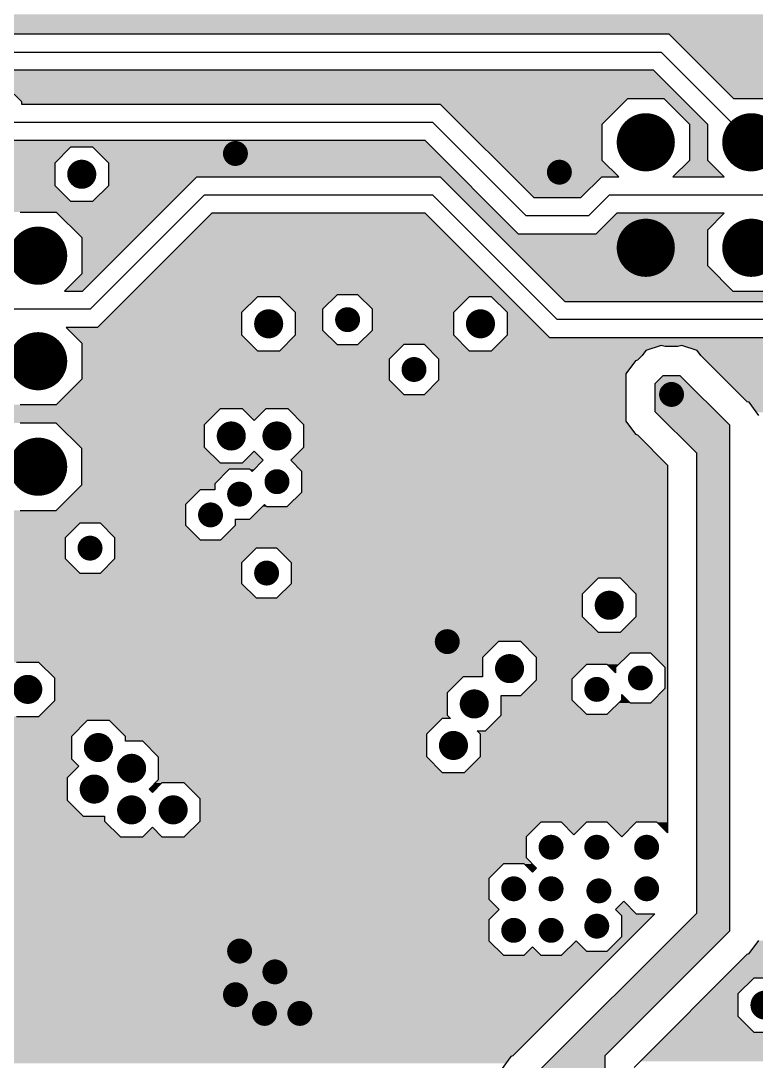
# Model space of a CAD drawing. Extents: x 295 to 953, y 10 to 290.
# Drawn here: x 695.1 to 730.6, y 106.3 to 156.4 of the extents above; entities that cross this region are included whole.
import ezdxf

# ---------------------------------------------------------------- set-up
doc = ezdxf.new("R2010")
doc.units = 0
doc.header["$LTSCALE"] = 5
doc.header["$MEASUREMENT"] = 0
doc.layers.get('0').update_dxf_attribs({"linetype": 'CONTINUOUS', "lineweight": 25})
doc.layers.add('18_VCC_GBR', color=5, linetype='CONTINUOUS')

msp = doc.modelspace()

# ---------------------------------------------------------------- linework, layer by layer
for points, const_width in [([(724.538, 150.54, 1), (725.938, 150.54, 1)], 1.4), ([(729.618, 150.54, 1), (731.018, 150.54, 1)], 1.4), ([(705.178, 150, 1), (705.778, 150, 1)], 0.6), ([(697.728, 149, 1), (698.428, 149, 1)], 0.7), ([(720.778, 149.1, 1), (721.378, 149.1, 1)], 0.6), ([(724.538, 145.46, 1), (725.938, 145.46, 1)], 1.4), ([(729.618, 145.46, 1), (731.018, 145.46, 1)], 1.4), ([(695.278, 145.08, 1), (696.678, 145.08, 1)], 1.4), ([(706.728, 141.8, 1), (707.428, 141.8, 1)], 0.7), ([(710.578, 142, 1), (711.178, 142, 1)], 0.6), ([(716.928, 141.8, 1), (717.628, 141.8, 1)], 0.7), ([(695.278, 140, 1), (696.678, 140, 1)], 1.4), ([(713.778, 139.6, 1), (714.378, 139.6, 1)], 0.6), ([(726.178, 138.4, 1), (726.778, 138.4, 1)], 0.6), ([(704.928, 136.4, 1), (705.628, 136.4, 1)], 0.7), ([(707.128, 136.4, 1), (707.828, 136.4, 1)], 0.7), ([(695.278, 134.92, 1), (696.678, 134.92, 1)], 1.4), ([(707.178, 134.2, 1), (707.778, 134.2, 1)], 0.6), ([(705.378, 133.6, 1), (705.978, 133.6, 1)], 0.6), ([(703.978, 132.6, 1), (704.578, 132.6, 1)], 0.6), ([(698.178, 131, 1), (698.778, 131, 1)], 0.6), ([(706.678, 129.8, 1), (707.278, 129.8, 1)], 0.6), ([(723.128, 128.25, 1), (723.828, 128.25, 1)], 0.7), ([(715.378, 126.5, 1), (715.978, 126.5, 1)], 0.6), ([(718.328, 125.2, 1), (719.028, 125.2, 1)], 0.7), ([(724.678, 124.75, 1), (725.278, 124.75, 1)], 0.6), ([(695.128, 124.2, 1), (695.828, 124.2, 1)], 0.7), ([(722.578, 124.2, 1), (723.178, 124.2, 1)], 0.6), ([(716.628, 123.5, 1), (717.328, 123.5, 1)], 0.7), ([(698.528, 121.4, 1), (699.228, 121.4, 1)], 0.7), ([(715.628, 121.5, 1), (716.328, 121.5, 1)], 0.7), ([(700.128, 120.4, 1), (700.828, 120.4, 1)], 0.7), ([(698.328, 119.4, 1), (699.028, 119.4, 1)], 0.7), ([(700.128, 118.4, 1), (700.828, 118.4, 1)], 0.7), ([(702.128, 118.4, 1), (702.828, 118.4, 1)], 0.7), ([(720.378, 116.6, 1), (720.978, 116.6, 1)], 0.6), ([(722.578, 116.6, 1), (723.178, 116.6, 1)], 0.6), ([(724.978, 116.6, 1), (725.578, 116.6, 1)], 0.6), ([(718.578, 114.6, 1), (719.178, 114.6, 1)], 0.6), ([(720.378, 114.6, 1), (720.978, 114.6, 1)], 0.6), ([(722.678, 114.5, 1), (723.278, 114.5, 1)], 0.6), ([(724.978, 114.6, 1), (725.578, 114.6, 1)], 0.6), ([(718.578, 112.6, 1), (719.178, 112.6, 1)], 0.6), ([(720.378, 112.6, 1), (720.978, 112.6, 1)], 0.6), ([(722.578, 112.8, 1), (723.178, 112.8, 1)], 0.6), ([(705.378, 111.6, 1), (705.978, 111.6, 1)], 0.6), ([(707.078, 110.6, 1), (707.678, 110.6, 1)], 0.6), ([(705.178, 109.5, 1), (705.778, 109.5, 1)], 0.6), ([(730.628, 109, 1), (731.328, 109, 1)], 0.7), ([(706.578, 108.6, 1), (707.178, 108.6, 1)], 0.6), ([(708.278, 108.6, 1), (708.878, 108.6, 1)], 0.6)]:
    msp.add_lwpolyline(points, format="xyb", close=True, dxfattribs=dict(const_width=const_width))
at = {"layer": '18_VCC_GBR', "color": 7}
for p, q in [((691.616, 155.756), (726.34, 155.756)), ((726.34, 155.756), (729.456, 152.64)), ((691.978, 154.88), (725.978, 154.88)), ((730.318, 150.54), (725.978, 154.88)), ((725.616, 154.004), (692.34, 154.004)), ((728.218, 151.402), (725.616, 154.004)), ((694.476, 153.2), (695.178, 152.498)), ((695.178, 152.498), (695.178, 152.376)), ((695.178, 152.376), (715.34, 152.376)), ((715.34, 152.376), (719.84, 147.876)), ((723.138, 151.41), (724.368, 152.64)), ((724.368, 152.64), (726.108, 152.64)), ((726.108, 152.64), (727.338, 151.41)), ((729.456, 152.64), (731.188, 152.64)), ((714.978, 151.5), (694.478, 151.5)), ((714.978, 151.5), (719.478, 147)), ((723.138, 149.67), (723.138, 151.41)), ((727.338, 151.41), (727.338, 149.67)), ((728.218, 149.67), (728.218, 151.402)), ((714.616, 150.624), (694.116, 150.624)), ((697.54, 150.3), (696.778, 149.538)), ((698.616, 150.3), (697.54, 150.3)), ((699.378, 149.538), (698.616, 150.3)), ((719.116, 146.124), (714.616, 150.624)), ((696.778, 149.538), (696.778, 148.462)), ((699.378, 148.462), (699.378, 149.538)), ((723.934, 148.876), (723.138, 149.67)), ((727.338, 149.67), (726.544, 148.876)), ((729.014, 148.876), (728.218, 149.67)), ((698.116, 143.376), (703.616, 148.876)), ((703.616, 148.876), (715.34, 148.876)), ((715.34, 148.876), (721.34, 142.876)), ((722.116, 147.876), (723.116, 148.876)), ((723.116, 148.876), (723.934, 148.876)), ((726.544, 148.876), (729.014, 148.876)), ((696.778, 148.462), (697.54, 147.7)), ((698.616, 147.7), (699.378, 148.462)), ((698.478, 142.5), (703.978, 148)), ((714.978, 148), (703.978, 148)), ((714.978, 148), (720.978, 142)), ((719.84, 147.876), (722.116, 147.876)), ((722.478, 147), (723.478, 148)), ((764.978, 148), (723.478, 148)), ((697.54, 147.7), (698.616, 147.7)), ((695.108, 147.18), (696.848, 147.18)), ((696.848, 147.18), (698.078, 145.95)), ((704.34, 147.124), (698.84, 141.624)), ((714.616, 147.124), (704.34, 147.124)), ((720.616, 141.124), (714.616, 147.124)), ((722.478, 147), (719.478, 147)), ((723.84, 147.124), (722.84, 146.124)), ((729.014, 147.124), (723.84, 147.124)), ((728.218, 146.33), (729.014, 147.124)), ((728.218, 144.59), (728.218, 146.33)), ((698.078, 145.95), (698.078, 144.21)), ((722.84, 146.124), (719.116, 146.124)), ((729.448, 143.36), (728.218, 144.59)), ((698.078, 144.21), (697.244, 143.376)), ((697.244, 143.376), (698.116, 143.376)), ((731.188, 143.36), (729.448, 143.36)), ((706.54, 143.1), (705.778, 142.338)), ((707.616, 143.1), (706.54, 143.1)), ((708.378, 142.338), (707.616, 143.1)), ((710.38, 143.2), (709.678, 142.498)), ((711.376, 143.2), (710.38, 143.2)), ((712.078, 142.498), (711.376, 143.2)), ((716.74, 143.1), (715.978, 142.338)), ((717.816, 143.1), (716.74, 143.1)), ((718.578, 142.338), (717.816, 143.1)), ((721.34, 142.876), (760.616, 142.876)), ((698.478, 142.5), (688.978, 142.5)), ((705.778, 142.338), (705.778, 141.262)), ((708.378, 141.262), (708.378, 142.338)), ((709.678, 142.498), (709.678, 141.502)), ((712.078, 141.502), (712.078, 142.498)), ((715.978, 142.338), (715.978, 141.262)), ((718.578, 141.262), (718.578, 142.338)), ((760.978, 142), (720.978, 142)), ((697.324, 141.624), (698.078, 140.87)), ((698.84, 141.624), (697.324, 141.624)), ((705.778, 141.262), (706.54, 140.5)), ((707.616, 140.5), (708.378, 141.262)), ((709.678, 141.502), (710.38, 140.8)), ((711.376, 140.8), (712.078, 141.502)), ((715.978, 141.262), (716.74, 140.5)), ((717.816, 140.5), (718.578, 141.262)), ((698.078, 140.87), (698.078, 139.13)), ((710.38, 140.8), (711.376, 140.8)), ((713.58, 140.8), (712.878, 140.098)), ((714.576, 140.8), (713.58, 140.8)), ((715.278, 140.098), (714.576, 140.8)), ((761.34, 141.124), (720.616, 141.124)), ((725.978, 140.762), (725.236, 140.52)), ((726.168, 140.7), (725.978, 140.762)), ((726.978, 140.762), (726.788, 140.7)), ((727.72, 140.52), (726.978, 140.762)), ((706.54, 140.5), (707.616, 140.5)), ((716.74, 140.5), (717.816, 140.5)), ((725.064, 140.282), (724.834, 140.052)), ((725.236, 140.52), (725.064, 140.282)), ((726.788, 140.7), (726.168, 140.7)), ((727.894, 140.282), (727.72, 140.52)), ((730.124, 138.052), (727.894, 140.282)), ((712.878, 140.098), (712.878, 139.102)), ((715.278, 139.102), (715.278, 140.098)), ((724.736, 140.02), (724.278, 139.39)), ((724.834, 140.052), (724.736, 140.02)), ((724.278, 139.39), (724.278, 137.11)), ((726.06, 139.3), (725.678, 138.918)), ((726.896, 139.3), (726.06, 139.3)), ((729.278, 136.918), (726.896, 139.3)), ((698.078, 139.13), (696.848, 137.9)), ((712.878, 139.102), (713.58, 138.4)), ((714.576, 138.4), (715.278, 139.102)), ((725.678, 138.918), (725.678, 137.582)), ((713.58, 138.4), (714.576, 138.4)), ((696.848, 137.9), (695.108, 137.9)), ((730.22, 138.02), (730.124, 138.052)), ((730.678, 137.39), (730.22, 138.02)), ((704.74, 137.7), (703.978, 136.938)), ((705.816, 137.7), (704.74, 137.7)), ((706.378, 137.138), (705.816, 137.7)), ((706.94, 137.7), (706.378, 137.138)), ((708.016, 137.7), (706.94, 137.7)), ((708.778, 136.938), (708.016, 137.7)), ((725.678, 137.582), (727.678, 135.582)), ((696.848, 137.02), (695.108, 137.02)), ((698.078, 135.79), (696.848, 137.02)), ((703.978, 136.938), (703.978, 135.862)), ((708.778, 135.862), (708.778, 136.938)), ((724.278, 137.11), (724.736, 136.48)), ((729.278, 112.582), (729.278, 136.918)), ((724.736, 136.48), (724.834, 136.448)), ((724.834, 136.448), (726.278, 135.002)), ((698.078, 134.05), (698.078, 135.79)), ((703.978, 135.862), (704.74, 135.1)), ((708.146, 135.23), (708.778, 135.862)), ((705.816, 135.1), (706.378, 135.662)), ((706.378, 135.662), (706.81, 135.23)), ((727.678, 135.582), (727.678, 113.418)), ((705.18, 134.8), (704.478, 134.098)), ((704.74, 135.1), (705.816, 135.1)), ((706.176, 134.8), (705.18, 134.8)), ((706.278, 134.698), (706.176, 134.8)), ((706.81, 135.23), (706.278, 134.698)), ((708.678, 134.698), (708.146, 135.23)), ((726.278, 135.002), (726.278, 117.298)), ((708.678, 133.702), (708.678, 134.698)), ((696.848, 132.82), (698.078, 134.05)), ((703.78, 133.8), (703.078, 133.098)), ((704.478, 133.8), (703.78, 133.8)), ((704.478, 134.098), (704.478, 133.8)), ((707.976, 133), (708.678, 133.702)), ((695.108, 132.82), (696.848, 132.82)), ((703.078, 133.098), (703.078, 132.102)), ((706.176, 132.4), (706.878, 133.102)), ((706.878, 133.102), (706.98, 133)), ((706.98, 133), (707.976, 133)), ((705.478, 132.4), (706.176, 132.4)), ((705.478, 132.102), (705.478, 132.4)), ((697.98, 132.2), (697.278, 131.498)), ((698.976, 132.2), (697.98, 132.2)), ((699.678, 131.498), (698.976, 132.2)), ((703.078, 132.102), (703.78, 131.4)), ((704.776, 131.4), (705.478, 132.102)), ((697.278, 131.498), (697.278, 130.502)), ((699.678, 130.502), (699.678, 131.498)), ((703.78, 131.4), (704.776, 131.4)), ((706.48, 131), (705.778, 130.298)), ((707.476, 131), (706.48, 131)), ((708.178, 130.298), (707.476, 131)), ((697.278, 130.502), (697.98, 129.8)), ((698.976, 129.8), (699.678, 130.502)), ((705.778, 130.298), (705.778, 129.302)), ((708.178, 129.302), (708.178, 130.298)), ((697.98, 129.8), (698.976, 129.8)), ((705.778, 129.302), (706.48, 128.6)), ((707.476, 128.6), (708.178, 129.302)), ((722.94, 129.55), (722.178, 128.788)), ((724.016, 129.55), (722.94, 129.55)), ((724.778, 128.788), (724.016, 129.55)), ((722.178, 128.788), (722.178, 127.712)), ((724.778, 127.712), (724.778, 128.788)), ((706.48, 128.6), (707.476, 128.6)), ((722.178, 127.712), (722.94, 126.95)), ((724.016, 126.95), (724.778, 127.712)), ((722.94, 126.95), (724.016, 126.95)), ((718.14, 126.5), (717.378, 125.738)), ((719.216, 126.5), (718.14, 126.5)), ((719.978, 125.738), (719.216, 126.5)), ((717.378, 125.738), (717.378, 124.8)), ((719.978, 124.662), (719.978, 125.738)), ((724.48, 125.95), (723.778, 125.248)), ((725.476, 125.95), (724.48, 125.95)), ((726.178, 125.248), (725.476, 125.95)), ((696.016, 125.5), (694.94, 125.5)), ((696.778, 124.738), (696.016, 125.5)), ((722.38, 125.4), (721.678, 124.698)), ((723.376, 125.4), (722.38, 125.4)), ((723.778, 124.998), (723.376, 125.4)), ((723.778, 125.248), (723.778, 124.998)), ((726.178, 124.252), (726.178, 125.248)), ((696.778, 123.662), (696.778, 124.738)), ((716.44, 124.8), (715.678, 124.038)), ((717.378, 124.8), (716.44, 124.8)), ((719.216, 123.9), (719.978, 124.662)), ((721.678, 124.698), (721.678, 123.702)), ((725.476, 123.55), (726.178, 124.252)), ((715.678, 124.038), (715.678, 122.962)), ((718.278, 123.9), (719.216, 123.9)), ((718.278, 122.962), (718.278, 123.9)), ((724.078, 123.952), (724.48, 123.55)), ((724.078, 123.702), (724.078, 123.952)), ((696.016, 122.9), (696.778, 123.662)), ((721.678, 123.702), (722.38, 123)), ((723.376, 123), (724.078, 123.702)), ((724.48, 123.55), (725.476, 123.55)), ((694.94, 122.9), (696.016, 122.9)), ((715.44, 122.8), (714.678, 122.038)), ((715.84, 122.8), (715.44, 122.8)), ((715.678, 122.962), (715.84, 122.8)), ((717.516, 122.2), (718.278, 122.962)), ((722.38, 123), (723.376, 123)), ((698.34, 122.7), (697.578, 121.938)), ((699.416, 122.7), (698.34, 122.7)), ((700.178, 121.938), (699.416, 122.7)), ((697.578, 121.938), (697.578, 120.862)), ((700.178, 121.7), (700.178, 121.938)), ((714.678, 122.038), (714.678, 120.962)), ((717.118, 122.2), (717.516, 122.2)), ((717.278, 122.038), (717.118, 122.2)), ((717.278, 120.962), (717.278, 122.038)), ((701.016, 121.7), (700.178, 121.7)), ((701.778, 120.938), (701.016, 121.7)), ((697.578, 120.862), (697.94, 120.5)), ((701.778, 119.862), (701.778, 120.938)), ((714.678, 120.962), (715.44, 120.2)), ((716.516, 120.2), (717.278, 120.962)), ((697.94, 120.5), (697.378, 119.938)), ((697.378, 119.938), (697.378, 118.862)), ((701.316, 119.4), (701.778, 119.862)), ((715.44, 120.2), (716.516, 120.2)), ((701.478, 119.238), (701.316, 119.4)), ((701.94, 119.7), (701.478, 119.238)), ((703.016, 119.7), (701.94, 119.7)), ((703.778, 118.938), (703.016, 119.7)), ((697.378, 118.862), (698.14, 118.1)), ((703.778, 117.862), (703.778, 118.938)), ((698.14, 118.1), (699.178, 118.1)), ((699.178, 118.1), (699.178, 117.862)), ((699.178, 117.862), (699.94, 117.1)), ((703.016, 117.1), (703.778, 117.862)), ((720.18, 117.8), (719.478, 117.098)), ((721.176, 117.8), (720.18, 117.8)), ((721.778, 117.198), (721.176, 117.8)), ((722.38, 117.8), (721.778, 117.198)), ((723.376, 117.8), (722.38, 117.8)), ((724.078, 117.098), (723.376, 117.8)), ((724.78, 117.8), (724.078, 117.098)), ((725.776, 117.8), (724.78, 117.8)), ((726.278, 117.298), (725.776, 117.8)), ((701.016, 117.1), (701.478, 117.562)), ((701.478, 117.562), (701.94, 117.1)), ((699.94, 117.1), (701.016, 117.1)), ((701.94, 117.1), (703.016, 117.1)), ((719.478, 117.098), (719.478, 116.102)), ((718.38, 115.8), (717.678, 115.098)), ((719.376, 115.8), (718.38, 115.8)), ((719.778, 115.398), (719.376, 115.8)), ((719.478, 116.102), (719.98, 115.6)), ((719.98, 115.6), (719.778, 115.398)), ((717.678, 115.098), (717.678, 114.102)), ((717.678, 114.102), (718.18, 113.6)), ((723.776, 113.6), (724.178, 114.002)), ((724.178, 114.002), (724.78, 113.4)), ((718.18, 113.6), (717.678, 113.098)), ((725.68, 113.4), (718.834, 106.552)), ((727.678, 113.418), (719.678, 105.418)), ((724.078, 113.298), (723.776, 113.6)), ((724.078, 112.302), (724.078, 113.298)), ((724.78, 113.4), (725.68, 113.4)), ((717.678, 113.098), (717.678, 112.102)), ((723.278, 106.582), (729.278, 112.582)), ((723.376, 111.6), (724.078, 112.302)), ((717.678, 112.102), (718.38, 111.4)), ((719.376, 111.4), (719.778, 111.802)), ((719.778, 111.802), (720.18, 111.4)), ((721.176, 111.4), (721.878, 112.102)), ((721.878, 112.102), (722.38, 111.6)), ((730.22, 111.48), (730.678, 112.11)), ((718.38, 111.4), (719.376, 111.4)), ((720.18, 111.4), (721.176, 111.4)), ((722.38, 111.6), (723.376, 111.6)), ((724.678, 106.002), (730.124, 111.448)), ((730.124, 111.448), (730.22, 111.48)), ((730.44, 110.3), (729.678, 109.538)), ((731.516, 110.3), (730.44, 110.3)), ((729.678, 109.538), (729.678, 108.462)), ((729.678, 108.462), (730.44, 107.7)), ((730.44, 107.7), (731.516, 107.7)), ((718.736, 106.52), (718.278, 105.89)), ((718.834, 106.552), (718.736, 106.52)), ((723.278, 104.582), (723.278, 106.582))]:
    msp.add_line(p, q, dxfattribs=at)
for points in [[(691.354, 155.756), (691.354, 156.7), (735.684, 155.756), (734.74, 156.7)], [(691.354, 155.756), (691.354, 155.756), (691.616, 155.756), (726.34, 155.756)], [(729.456, 152.64), (726.34, 155.756), (738.799, 152.64), (735.684, 155.756)], [(691.536, 153.2), (692.34, 154.004), (726.42, 153.2), (725.616, 154.004)], [(692.34, 154.004), (692.34, 154.004), (725.616, 154.004), (692.34, 154.004)], [(695.036, 152.64), (694.476, 153.2), (726.98, 152.64), (726.42, 153.2)], [(695.178, 152.498), (695.036, 152.64), (724.226, 152.498), (724.368, 152.64)], [(695.036, 152.64), (695.036, 152.64), (724.368, 152.64), (726.108, 152.64)], [(695.178, 152.376), (695.178, 152.498), (724.104, 152.376), (724.226, 152.498)], [(716.306, 151.41), (715.34, 152.376), (723.138, 151.41), (724.104, 152.376)], [(727.338, 151.41), (726.108, 152.64), (728.21, 151.41), (726.98, 152.64)], [(718.046, 149.67), (716.306, 151.41), (723.138, 149.67), (723.138, 151.41)], [(727.338, 151.402), (727.338, 151.41), (728.218, 151.402), (728.21, 151.41)], [(727.338, 149.67), (727.338, 151.402), (728.218, 149.67), (728.218, 151.402)], [(685.078, 150.3), (685.078, 150.624), (714.94, 150.3), (714.616, 150.624)], [(685.078, 150.624), (685.078, 150.624), (698.616, 150.624), (694.116, 150.624)], [(685.078, 149.702), (685.078, 150.3), (696.942, 149.702), (697.54, 150.3)], [(685.078, 150.3), (685.078, 150.3), (697.54, 150.3), (698.616, 150.3)], [(699.378, 149.538), (698.616, 150.3), (715.702, 149.538), (714.94, 150.3)], [(684.376, 149), (684.914, 149.538), (696.778, 149), (696.778, 149.538)], [(684.914, 149.538), (685.078, 149.702), (696.778, 149.538), (696.942, 149.702)], [(699.378, 148.876), (699.378, 149.538), (716.364, 148.876), (715.702, 149.538)], [(718.84, 148.876), (718.046, 149.67), (723.933, 148.876), (723.138, 149.67)], [(726.544, 148.876), (727.338, 149.67), (729.013, 148.876), (728.218, 149.67)], [(674.978, 148.462), (675.516, 149), (696.778, 148.462), (696.778, 149)], [(699.378, 148.462), (699.378, 148.876), (703.202, 148.462), (703.616, 148.876)], [(699.378, 148.876), (699.378, 148.876), (703.616, 148.876), (715.34, 148.876)], [(718.092, 146.124), (715.34, 148.876), (719.116, 146.124), (716.364, 148.876)], [(719.84, 147.876), (718.84, 148.876), (722.116, 147.876), (723.116, 148.876)], [(718.84, 148.876), (718.84, 148.876), (723.116, 148.876), (723.933, 148.876)], [(674.606, 148.09), (674.978, 148.462), (697.15, 148.09), (696.778, 148.462)], [(698.616, 147.7), (699.378, 148.462), (702.44, 147.7), (703.202, 148.462)], [(685.766, 147.7), (685.376, 148.09), (697.54, 147.7), (697.15, 148.09)], [(686.078, 147.388), (685.766, 147.7), (702.128, 147.388), (702.44, 147.7)], [(686.078, 147.18), (686.078, 147.388), (701.92, 147.18), (702.128, 147.388)], [(686.078, 147.18), (686.078, 147.18), (695.108, 147.18), (696.848, 147.18)], [(698.078, 145.95), (696.848, 147.18), (700.69, 145.95), (701.92, 147.18)], [(701.14, 143.924), (704.34, 147.124), (717.816, 143.924), (714.616, 147.124)], [(704.34, 147.124), (704.34, 147.124), (707.616, 147.124), (704.34, 147.124)], [(723.046, 146.33), (723.839, 147.124), (728.218, 146.33), (729.013, 147.124)], [(723.839, 147.124), (723.84, 147.124), (729.013, 147.124), (723.84, 147.124)], [(722.84, 146.124), (723.046, 146.33), (728.218, 146.124), (728.218, 146.33)], [(698.078, 144.21), (698.078, 145.95), (698.95, 144.21), (700.69, 145.95)], [(719.626, 144.59), (718.092, 146.124), (728.218, 144.59), (728.218, 146.124)], [(720.856, 143.36), (719.626, 144.59), (729.448, 143.36), (728.218, 144.59)], [(697.244, 143.376), (698.078, 144.21), (698.116, 143.376), (698.95, 144.21)], [(700.416, 143.2), (701.14, 143.924), (718.54, 143.2), (717.816, 143.924)], [(721.34, 142.876), (720.856, 143.36), (760.616, 142.876), (761.1, 143.36)], [(699.554, 142.338), (700.316, 143.1), (705.778, 142.338), (706.54, 143.1)], [(700.316, 143.1), (700.416, 143.2), (710.28, 143.1), (710.38, 143.2)], [(700.316, 143.1), (700.316, 143.1), (706.54, 143.1), (707.616, 143.1)], [(700.416, 143.2), (700.416, 143.2), (710.38, 143.2), (711.376, 143.2)], [(708.218, 142.498), (707.616, 143.1), (709.678, 142.498), (710.28, 143.1)], [(711.476, 143.1), (711.376, 143.2), (718.64, 143.1), (718.54, 143.2)], [(712.078, 142.498), (711.476, 143.1), (716.138, 142.498), (716.74, 143.1)], [(711.476, 143.1), (711.476, 143.1), (716.74, 143.1), (717.816, 143.1)], [(718.392, 142.524), (717.816, 143.1), (719.216, 142.524), (718.64, 143.1)], [(698.976, 141.76), (699.554, 142.338), (705.778, 141.76), (705.778, 142.338)], [(708.378, 142.338), (708.218, 142.498), (709.678, 142.338), (709.678, 142.498)], [(708.378, 141.502), (708.378, 142.338), (709.678, 141.502), (709.678, 142.338)], [(712.078, 142.338), (712.078, 142.498), (715.978, 142.338), (716.138, 142.498)], [(712.078, 141.502), (712.078, 142.338), (715.978, 141.502), (715.978, 142.338)], [(718.578, 142.338), (718.392, 142.524), (719.402, 142.338), (719.216, 142.524)], [(718.578, 141.262), (718.578, 142.338), (720.478, 141.262), (719.402, 142.338)], [(698.84, 141.624), (698.976, 141.76), (705.778, 141.624), (705.778, 141.76)], [(697.686, 141.262), (697.324, 141.624), (705.778, 141.262), (705.778, 141.624)], [(698.078, 140.87), (697.686, 141.262), (706.17, 140.87), (705.778, 141.262)], [(708.016, 140.9), (708.378, 141.262), (710.28, 140.9), (709.918, 141.262)], [(708.378, 141.262), (708.378, 141.502), (709.918, 141.262), (709.678, 141.502)], [(711.816, 141.242), (711.836, 141.262), (715.998, 141.242), (715.978, 141.262)], [(711.836, 141.262), (712.078, 141.502), (715.978, 141.262), (715.978, 141.502)], [(718.44, 141.124), (718.578, 141.262), (720.616, 141.124), (720.478, 141.262)], [(698.078, 140.5), (698.078, 140.87), (706.54, 140.5), (706.17, 140.87)], [(707.616, 140.5), (707.916, 140.8), (713.28, 140.5), (713.58, 140.8)], [(707.916, 140.8), (708.016, 140.9), (710.38, 140.8), (710.28, 140.9)], [(707.916, 140.8), (707.916, 140.8), (713.58, 140.8), (714.576, 140.8)], [(711.376, 140.8), (711.816, 141.242), (716.44, 140.8), (715.998, 141.242)], [(714.876, 140.5), (714.576, 140.8), (716.74, 140.5), (716.44, 140.8)], [(717.836, 140.52), (718.078, 140.762), (725.236, 140.52), (725.978, 140.762)], [(718.078, 140.762), (718.184, 140.868), (790.424, 140.762), (790.36, 140.868)], [(718.184, 140.868), (718.398, 141.082), (790.36, 140.868), (790.26, 141.082)], [(718.398, 141.082), (718.44, 141.124), (790.26, 141.082), (790.244, 141.124)], [(718.44, 141.124), (718.44, 141.124), (724.016, 141.124), (720.616, 141.124)], [(726.168, 140.7), (725.978, 140.762), (726.788, 140.7), (726.978, 140.762)], [(727.272, 140.666), (726.978, 140.762), (790.482, 140.666), (790.424, 140.762)], [(698.078, 140.098), (698.078, 140.5), (712.878, 140.098), (713.28, 140.5)], [(715.094, 140.282), (714.876, 140.5), (725.064, 140.282), (725.221, 140.5)], [(715.278, 140.098), (715.094, 140.282), (724.88, 140.098), (725.064, 140.282)], [(717.816, 140.5), (717.836, 140.52), (725.221, 140.5), (725.236, 140.52)], [(727.72, 140.52), (727.272, 140.666), (790.59, 140.52), (790.482, 140.666)], [(727.75, 140.478), (727.72, 140.52), (790.622, 140.478), (790.59, 140.52)], [(727.879, 140.302), (727.75, 140.478), (790.78, 140.302), (790.622, 140.478)], [(727.894, 140.282), (727.879, 140.302), (790.802, 140.282), (790.78, 140.302)], [(727.976, 140.2), (727.894, 140.282), (790.893, 140.2), (790.802, 140.282)], [(698.078, 139.13), (698.078, 140.098), (712.878, 139.13), (712.878, 140.098)], [(715.278, 140.052), (715.278, 140.098), (724.834, 140.052), (724.88, 140.098)], [(715.278, 140.02), (715.278, 140.052), (724.736, 140.02), (724.834, 140.052)], [(715.278, 139.39), (715.278, 140.02), (724.278, 139.39), (724.736, 140.02)], [(729.876, 138.3), (727.976, 140.2), (778.278, 138.3), (778.278, 140.2)], [(727.976, 140.2), (727.976, 140.2), (778.278, 140.2), (790.893, 140.2)], [(715.278, 139.102), (715.278, 139.39), (724.278, 139.102), (724.278, 139.39)], [(725.678, 138.918), (726.06, 139.3), (727.278, 138.918), (726.896, 139.3)], [(726.06, 139.3), (726.06, 139.3), (726.896, 139.3), (726.06, 139.3)], [(697.348, 138.4), (697.912, 138.964), (713.58, 138.4), (713.016, 138.964)], [(697.912, 138.964), (698.05, 139.102), (713.016, 138.964), (712.878, 139.102)], [(698.05, 139.102), (698.078, 139.13), (712.878, 139.102), (712.878, 139.13)], [(714.576, 138.4), (715.278, 139.102), (724.278, 138.4), (724.278, 139.102)], [(725.678, 137.582), (725.678, 138.918), (728.614, 137.582), (727.278, 138.918)], [(696.848, 137.9), (697.348, 138.4), (724.278, 137.9), (724.278, 138.4)], [(730.124, 138.052), (729.876, 138.3), (754.692, 138.052), (754.94, 138.3)], [(729.876, 138.3), (729.876, 138.3), (754.94, 138.3), (756.016, 138.3)], [(685.415, 137.7), (685.614, 137.9), (724.278, 137.7), (724.278, 137.9)], [(685.614, 137.9), (685.614, 137.9), (696.848, 137.9), (695.108, 137.9)], [(730.22, 138.02), (730.124, 138.052), (754.66, 138.02), (754.692, 138.052)], [(730.57, 137.538), (730.22, 138.02), (754.178, 137.538), (754.66, 138.02)], [(684.954, 137.238), (685.415, 137.7), (704.278, 137.238), (704.74, 137.7)], [(685.415, 137.7), (685.415, 137.7), (704.74, 137.7), (705.816, 137.7)], [(706.378, 137.138), (705.816, 137.7), (706.378, 137.138), (706.94, 137.7)], [(705.816, 137.7), (705.816, 137.7), (706.94, 137.7), (708.016, 137.7)], [(708.606, 137.11), (708.016, 137.7), (724.278, 137.11), (724.278, 137.7)], [(726.342, 136.918), (725.678, 137.582), (729.278, 136.918), (728.614, 137.582)], [(684.954, 137.02), (684.954, 137.238), (704.06, 137.02), (704.278, 137.238)], [(684.954, 137.02), (684.954, 137.02), (695.108, 137.02), (696.848, 137.02)], [(696.93, 136.938), (696.848, 137.02), (703.978, 136.938), (704.06, 137.02)], [(698.006, 135.862), (696.93, 136.938), (703.978, 135.862), (703.978, 136.938)], [(708.778, 136.938), (708.606, 137.11), (724.403, 136.938), (724.278, 137.11)], [(708.778, 136.48), (708.778, 136.938), (724.736, 136.48), (724.403, 136.938)], [(727.678, 135.582), (726.342, 136.918), (729.278, 135.582), (729.278, 136.918)], [(708.778, 136.448), (708.778, 136.48), (724.834, 136.448), (724.736, 136.48)], [(708.778, 135.862), (708.778, 136.448), (725.42, 135.862), (724.834, 136.448)], [(698.078, 135.79), (698.006, 135.862), (704.05, 135.79), (703.978, 135.862)], [(698.078, 135.1), (698.078, 135.79), (704.74, 135.1), (704.05, 135.79)], [(708.146, 135.23), (708.722, 135.806), (726.05, 135.23), (725.476, 135.806)], [(708.722, 135.806), (708.778, 135.862), (725.476, 135.806), (725.42, 135.862)], [(705.946, 135.23), (706.378, 135.662), (706.81, 135.23), (706.378, 135.662)], [(727.678, 113.418), (727.678, 135.582), (729.278, 113.418), (729.278, 135.582)], [(698.078, 134.8), (698.078, 135.1), (706.38, 134.8), (706.68, 135.1)], [(698.078, 134.098), (698.078, 134.8), (704.478, 134.098), (705.18, 134.8)], [(698.078, 134.8), (698.078, 134.8), (705.18, 134.8), (706.176, 134.8)], [(705.816, 135.1), (705.946, 135.23), (706.68, 135.1), (706.81, 135.23)], [(706.278, 134.698), (706.176, 134.8), (706.278, 134.698), (706.38, 134.8)], [(708.374, 135.002), (708.146, 135.23), (726.278, 135.002), (726.05, 135.23)], [(708.678, 134.698), (708.374, 135.002), (726.278, 134.698), (726.278, 135.002)], [(708.678, 133.702), (708.678, 134.698), (726.278, 133.702), (726.278, 134.698)], [(697.126, 133.098), (697.828, 133.8), (703.078, 133.098), (703.78, 133.8)], [(697.828, 133.8), (698.078, 134.05), (704.478, 133.8), (704.478, 134.05)], [(697.828, 133.8), (697.828, 133.8), (703.78, 133.8), (704.478, 133.8)], [(698.078, 134.05), (698.078, 134.098), (704.478, 134.05), (704.478, 134.098)], [(707.976, 133), (708.678, 133.702), (726.278, 133), (726.278, 133.702)], [(667.178, 132.262), (667.178, 132.82), (703.078, 132.262), (703.078, 132.82)], [(667.178, 132.82), (667.178, 132.82), (696.016, 132.82), (695.108, 132.82)], [(696.848, 132.82), (697.126, 133.098), (703.078, 132.82), (703.078, 133.098)], [(706.176, 132.4), (706.776, 133), (726.278, 132.4), (726.278, 133)], [(706.776, 133), (706.878, 133.102), (706.98, 133), (706.878, 133.102)], [(706.776, 133), (706.776, 133), (707.476, 133), (706.98, 133)], [(667.116, 132.2), (667.178, 132.262), (703.078, 132.2), (703.078, 132.262)], [(705.478, 132.102), (705.478, 132.4), (726.278, 132.102), (726.278, 132.4)], [(666.416, 131.5), (667.116, 132.2), (697.28, 131.5), (697.98, 132.2)], [(667.116, 132.2), (667.116, 132.2), (697.98, 132.2), (698.976, 132.2)], [(699.074, 132.102), (698.976, 132.2), (703.078, 132.102), (703.078, 132.2)], [(699.678, 131.498), (699.074, 132.102), (703.682, 131.498), (703.078, 132.102)], [(704.776, 131.4), (705.478, 132.102), (726.278, 131.4), (726.278, 132.102)], [(661.978, 131.498), (661.978, 131.5), (697.278, 131.498), (697.28, 131.5)], [(661.978, 131.3), (661.978, 131.498), (697.278, 131.3), (697.278, 131.498)], [(670.178, 130.538), (669.416, 131.3), (697.278, 130.538), (697.278, 131.3)], [(699.678, 131.4), (699.678, 131.498), (703.78, 131.4), (703.682, 131.498)], [(699.678, 131), (699.678, 131.4), (726.278, 131), (726.278, 131.4)], [(699.678, 131.4), (699.678, 131.4), (704.016, 131.4), (703.78, 131.4)], [(699.678, 130.502), (699.678, 131), (705.982, 130.502), (706.48, 131)], [(699.678, 131), (699.678, 131), (706.48, 131), (707.476, 131)], [(708.178, 130.298), (707.476, 131), (726.278, 130.298), (726.278, 131)], [(670.178, 130.502), (670.178, 130.538), (697.278, 130.502), (697.278, 130.538)], [(670.178, 129.8), (670.178, 130.502), (697.98, 129.8), (697.278, 130.502)], [(698.976, 129.8), (699.416, 130.242), (705.778, 129.8), (705.778, 130.242)], [(699.416, 130.242), (699.472, 130.298), (705.778, 130.242), (705.778, 130.298)], [(699.472, 130.298), (699.678, 130.502), (705.778, 130.298), (705.982, 130.502)], [(708.178, 129.55), (708.178, 130.298), (726.278, 129.55), (726.278, 130.298)], [(670.178, 129.462), (670.178, 129.8), (705.778, 129.462), (705.778, 129.8)], [(669.416, 128.7), (670.018, 129.302), (706.38, 128.7), (705.778, 129.302)], [(670.018, 129.302), (670.178, 129.462), (705.778, 129.302), (705.778, 129.462)], [(707.664, 128.788), (708.178, 129.302), (722.178, 128.788), (722.692, 129.302)], [(708.178, 129.302), (708.178, 129.55), (722.692, 129.302), (722.94, 129.55)], [(708.178, 129.55), (708.178, 129.55), (722.94, 129.55), (724.016, 129.55)], [(724.778, 128.788), (724.016, 129.55), (726.277, 128.788), (726.278, 129.55)], [(707.476, 128.6), (707.664, 128.788), (722.178, 128.6), (722.178, 128.788)], [(724.778, 127.712), (724.778, 128.788), (726.277, 127.712), (726.277, 128.788)], [(654.228, 127.712), (655.116, 128.6), (722.178, 127.712), (722.178, 128.6)], [(655.116, 128.6), (655.216, 128.7), (706.48, 128.6), (706.38, 128.7)], [(653.716, 127.2), (654.228, 127.712), (722.69, 127.2), (722.178, 127.712)], [(724.016, 126.95), (724.778, 127.712), (726.277, 126.95), (726.277, 127.712)], [(660.726, 126.95), (660.476, 127.2), (722.94, 126.95), (722.69, 127.2)], [(660.876, 126.8), (660.726, 126.95), (726.277, 126.8), (726.277, 126.95)], [(690.316, 126.5), (690.016, 126.8), (726.277, 126.5), (726.277, 126.8)], [(690.778, 126.038), (690.316, 126.5), (717.678, 126.038), (718.14, 126.5)], [(690.316, 126.5), (690.316, 126.5), (718.14, 126.5), (719.216, 126.5)], [(719.766, 125.95), (719.216, 126.5), (726.277, 125.95), (726.277, 126.5)], [(690.778, 125.738), (690.778, 126.038), (717.378, 125.738), (717.678, 126.038)], [(690.778, 125.5), (690.778, 125.738), (717.378, 125.5), (717.378, 125.738)], [(719.978, 125.738), (719.766, 125.95), (724.268, 125.738), (724.48, 125.95)], [(719.766, 125.95), (719.766, 125.95), (724.48, 125.95), (725.476, 125.95)], [(719.978, 125.4), (719.978, 125.738), (723.93, 125.4), (724.268, 125.738)], [(726.178, 125.248), (725.476, 125.95), (726.277, 125.248), (726.277, 125.95)], [(690.778, 125.5), (690.778, 125.5), (694.94, 125.5), (696.016, 125.5)], [(696.716, 124.8), (696.016, 125.5), (717.378, 124.8), (717.378, 125.5)], [(719.978, 124.698), (719.978, 125.4), (721.678, 124.698), (722.38, 125.4)], [(719.978, 125.4), (719.978, 125.4), (722.38, 125.4), (723.376, 125.4)], [(723.528, 125.248), (723.376, 125.4), (723.778, 125.248), (723.93, 125.4)], [(723.777, 124.998), (723.528, 125.248), (723.777, 124.998), (723.778, 125.248)], [(726.178, 124.252), (726.178, 125.248), (726.277, 124.252), (726.277, 125.248)], [(696.778, 124.738), (696.716, 124.8), (716.378, 124.738), (716.44, 124.8)], [(696.716, 124.8), (696.716, 124.8), (716.44, 124.8), (717.378, 124.8)], [(696.778, 124.038), (696.778, 124.738), (715.678, 124.038), (716.378, 124.738)], [(719.216, 123.9), (719.978, 124.662), (721.678, 123.9), (721.678, 124.662)], [(719.978, 124.662), (719.978, 124.698), (721.678, 124.662), (721.678, 124.698)], [(725.476, 123.55), (726.178, 124.252), (726.277, 123.55), (726.277, 124.252)], [(696.778, 123.662), (696.778, 124.038), (715.678, 123.662), (715.678, 124.038)], [(718.278, 123.702), (718.278, 123.9), (721.678, 123.702), (721.678, 123.9)], [(724.078, 123.702), (724.078, 123.952), (724.328, 123.702), (724.078, 123.952)], [(696.078, 122.962), (696.516, 123.4), (715.678, 122.962), (715.678, 123.4)], [(696.516, 123.4), (696.778, 123.662), (715.678, 123.4), (715.678, 123.662)], [(718.278, 123), (718.278, 123.702), (722.38, 123), (721.678, 123.702)], [(723.376, 123), (723.926, 123.55), (726.277, 123), (726.277, 123.55)], [(723.926, 123.55), (724.078, 123.702), (724.48, 123.55), (724.328, 123.702)], [(690.516, 122.8), (690.416, 122.9), (715.839, 122.8), (715.74, 122.9)], [(690.616, 122.7), (690.516, 122.8), (715.34, 122.7), (715.44, 122.8)], [(690.516, 122.8), (690.516, 122.8), (715.44, 122.8), (715.839, 122.8)], [(696.016, 122.9), (696.078, 122.962), (715.74, 122.9), (715.678, 122.962)], [(717.516, 122.2), (718.278, 122.962), (726.277, 122.2), (726.277, 122.962)], [(718.278, 122.962), (718.278, 123), (726.277, 122.962), (726.277, 123)], [(690.778, 122.538), (690.616, 122.7), (698.178, 122.538), (698.34, 122.7)], [(690.616, 122.7), (690.616, 122.7), (698.34, 122.7), (699.416, 122.7)], [(690.778, 121.938), (690.778, 122.538), (697.578, 121.938), (698.178, 122.538)], [(700.078, 122.038), (699.416, 122.7), (714.678, 122.038), (715.34, 122.7)], [(690.778, 121.462), (690.778, 121.938), (697.578, 121.462), (697.578, 121.938)], [(700.178, 121.938), (700.078, 122.038), (714.678, 121.938), (714.678, 122.038)], [(700.178, 121.7), (700.178, 121.938), (714.678, 121.7), (714.678, 121.938)], [(717.278, 122.038), (717.118, 122.2), (726.277, 122.038), (726.277, 122.2)], [(717.278, 120.962), (717.278, 122.038), (726.277, 120.962), (726.277, 122.038)], [(690.178, 120.862), (690.778, 121.462), (697.578, 120.862), (697.578, 121.462)], [(701.754, 120.962), (701.016, 121.7), (714.678, 120.962), (714.678, 121.7)], [(690.016, 120.7), (690.178, 120.862), (697.74, 120.7), (697.578, 120.862)], [(701.778, 120.938), (701.754, 120.962), (714.702, 120.938), (714.678, 120.962)], [(701.778, 120.2), (701.778, 120.938), (715.44, 120.2), (714.702, 120.938)], [(716.516, 120.2), (717.278, 120.962), (726.277, 120.2), (726.277, 120.962)], [(646.453, 119.938), (647.015, 120.5), (697.378, 119.938), (697.94, 120.5)], [(647.015, 120.5), (647.215, 120.7), (697.94, 120.5), (697.74, 120.7)], [(646.314, 119.8), (646.453, 119.938), (697.378, 119.8), (697.378, 119.938)], [(687.778, 119.038), (687.016, 119.8), (697.378, 119.038), (697.378, 119.8)], [(701.616, 119.7), (701.778, 119.862), (726.277, 119.7), (726.277, 119.862)], [(701.778, 119.862), (701.778, 120.2), (726.277, 119.862), (726.277, 120.2)], [(701.778, 120.2), (701.778, 120.2), (716.016, 120.2), (715.44, 120.2)], [(701.316, 119.4), (701.616, 119.7), (701.64, 119.4), (701.94, 119.7)], [(701.478, 119.238), (701.316, 119.4), (701.478, 119.238), (701.64, 119.4)], [(701.616, 119.7), (701.616, 119.7), (701.94, 119.7), (703.016, 119.7)], [(703.778, 118.938), (703.016, 119.7), (726.277, 118.938), (726.277, 119.7)], [(687.778, 118.862), (687.778, 119.038), (697.378, 118.862), (697.378, 119.038)], [(687.778, 118.1), (687.778, 118.862), (698.14, 118.1), (697.378, 118.862)], [(703.778, 117.862), (703.778, 118.938), (726.277, 117.862), (726.277, 118.938)], [(687.016, 117.2), (687.678, 117.862), (699.84, 117.2), (699.178, 117.862)], [(687.678, 117.862), (687.778, 117.962), (699.178, 117.862), (699.178, 117.962)], [(687.778, 117.962), (687.778, 118.1), (699.178, 117.962), (699.178, 118.1)], [(687.778, 118.1), (687.778, 118.1), (699.178, 118.1), (699.016, 118.1)], [(687.778, 118.1), (687.778, 118.1), (699.016, 118.1), (698.14, 118.1)], [(703.016, 117.1), (703.716, 117.8), (719.48, 117.1), (720.18, 117.8)], [(703.716, 117.8), (703.778, 117.862), (726.277, 117.8), (726.277, 117.862)], [(703.716, 117.8), (703.716, 117.8), (720.18, 117.8), (721.176, 117.8)], [(721.778, 117.198), (721.176, 117.8), (721.778, 117.198), (722.38, 117.8)], [(721.176, 117.8), (721.176, 117.8), (722.38, 117.8), (723.376, 117.8)], [(724.078, 117.098), (723.376, 117.8), (724.078, 117.098), (724.78, 117.8)], [(723.376, 117.8), (723.376, 117.8), (724.78, 117.8), (725.776, 117.8)], [(726.277, 117.298), (725.776, 117.8), (726.277, 117.298), (726.277, 117.8)], [(701.016, 117.1), (701.478, 117.562), (701.94, 117.1), (701.478, 117.562)], [(642.814, 116.3), (643.612, 117.098), (719.478, 116.3), (719.478, 117.098)], [(643.612, 117.098), (643.614, 117.1), (719.478, 117.098), (719.48, 117.1)], [(643.614, 117.1), (643.714, 117.2), (699.94, 117.1), (699.84, 117.2)], [(687.214, 116.102), (687.016, 116.3), (719.478, 116.102), (719.478, 116.3)], [(687.516, 115.8), (687.214, 116.102), (719.78, 115.8), (719.478, 116.102)], [(687.778, 115.538), (687.516, 115.8), (718.118, 115.538), (718.38, 115.8)], [(687.516, 115.8), (687.516, 115.8), (718.38, 115.8), (719.376, 115.8)], [(719.576, 115.6), (719.376, 115.8), (719.98, 115.6), (719.78, 115.8)], [(687.778, 115.098), (687.778, 115.538), (717.678, 115.098), (718.118, 115.538)], [(719.778, 115.398), (719.576, 115.6), (719.778, 115.398), (719.98, 115.6)], [(687.778, 114.462), (687.778, 115.098), (717.678, 114.462), (717.678, 115.098)], [(687.419, 114.102), (687.778, 114.462), (717.678, 114.102), (717.678, 114.462)], [(687.118, 113.8), (687.419, 114.102), (717.979, 113.8), (717.678, 114.102)], [(687.516, 113.8), (687.118, 113.8), (717.98, 113.8), (717.979, 113.8)], [(687.716, 113.6), (687.516, 113.8), (718.18, 113.6), (717.98, 113.8)], [(723.776, 113.6), (724.178, 114.002), (724.58, 113.6), (724.178, 114.002)], [(688.218, 113.098), (687.716, 113.6), (717.678, 113.098), (718.18, 113.6)], [(723.976, 113.4), (723.776, 113.6), (724.78, 113.4), (724.58, 113.6)], [(724.078, 113.298), (723.976, 113.4), (725.578, 113.298), (725.679, 113.4)], [(723.976, 113.4), (723.976, 113.4), (725.679, 113.4), (724.78, 113.4)], [(724.078, 112.302), (724.078, 113.298), (724.582, 112.302), (725.578, 113.298)], [(726.842, 112.582), (727.678, 113.418), (729.278, 112.582), (729.278, 113.418)], [(688.278, 113.038), (688.218, 113.098), (717.678, 113.038), (717.678, 113.098)], [(688.278, 112.102), (688.278, 113.038), (717.678, 112.102), (717.678, 113.038)], [(720.842, 106.582), (726.842, 112.582), (723.278, 106.582), (729.278, 112.582)], [(723.376, 111.6), (724.078, 112.302), (723.88, 111.6), (724.582, 112.302)], [(687.716, 111.4), (688.278, 111.962), (718.38, 111.4), (717.818, 111.962)], [(688.278, 111.962), (688.278, 112.102), (717.818, 111.962), (717.678, 112.102)], [(719.376, 111.4), (719.778, 111.802), (720.18, 111.4), (719.778, 111.802)], [(721.376, 111.6), (721.878, 112.102), (722.38, 111.6), (721.878, 112.102)], [(730.22, 111.48), (730.379, 111.7), (742.92, 111.48), (743.14, 111.7)], [(730.379, 111.7), (730.678, 112.11), (733.94, 111.7), (733.53, 112.11)], [(637.214, 110.7), (637.714, 111.2), (722.98, 110.7), (723.48, 111.2)], [(687.516, 111.2), (687.616, 111.3), (723.48, 111.2), (723.58, 111.3)], [(687.616, 111.3), (687.716, 111.4), (723.58, 111.3), (723.68, 111.4)], [(721.176, 111.4), (721.376, 111.6), (723.68, 111.4), (723.88, 111.6)], [(729.814, 111.138), (730.124, 111.448), (742.578, 111.138), (742.888, 111.448)], [(730.124, 111.448), (730.22, 111.48), (742.888, 111.448), (742.92, 111.48)], [(653.178, 109.998), (652.476, 110.7), (722.279, 109.998), (722.98, 110.7)], [(728.976, 110.3), (729.814, 111.138), (742.578, 110.3), (742.578, 111.138)], [(728.214, 109.538), (728.976, 110.3), (729.678, 109.538), (730.44, 110.3)], [(728.976, 110.3), (728.976, 110.3), (730.44, 110.3), (731.516, 110.3)], [(653.178, 109.8), (653.178, 109.998), (722.081, 109.8), (722.279, 109.998)], [(664.278, 109.038), (663.516, 109.8), (721.319, 109.038), (722.081, 109.8)], [(727.138, 108.462), (728.214, 109.538), (729.678, 108.462), (729.678, 109.538)], [(664.278, 108.9), (664.278, 109.038), (721.181, 108.9), (721.319, 109.038)], [(687.578, 108.138), (686.816, 108.9), (720.419, 108.138), (721.181, 108.9)], [(726.376, 107.7), (727.138, 108.462), (730.44, 107.7), (729.678, 108.462)], [(687.578, 107.062), (687.578, 108.138), (719.343, 107.062), (720.419, 108.138)], [(725.714, 107.038), (726.376, 107.7), (742.678, 107.038), (743.34, 107.7)], [(726.376, 107.7), (726.376, 107.7), (731.016, 107.7), (730.44, 107.7)], [(687.068, 106.552), (687.578, 107.062), (718.834, 106.552), (719.343, 107.062)], [(724.976, 106.3), (725.714, 107.038), (742.678, 106.3), (742.678, 107.038)], [(638.978, 106.2), (638.978, 106.3), (718.503, 106.2), (718.576, 106.3)], [(686.816, 106.3), (687.036, 106.52), (718.576, 106.3), (718.736, 106.52)], [(687.036, 106.52), (687.068, 106.552), (718.736, 106.52), (718.834, 106.552)], [(719.678, 105.418), (720.842, 106.582), (723.278, 105.418), (723.278, 106.582)], [(724.976, 106.3), (724.976, 106.3), (740.44, 106.3), (741.516, 106.3)]]:
    msp.add_solid(points, dxfattribs=at)

doc.saveas('drawing.dxf')
